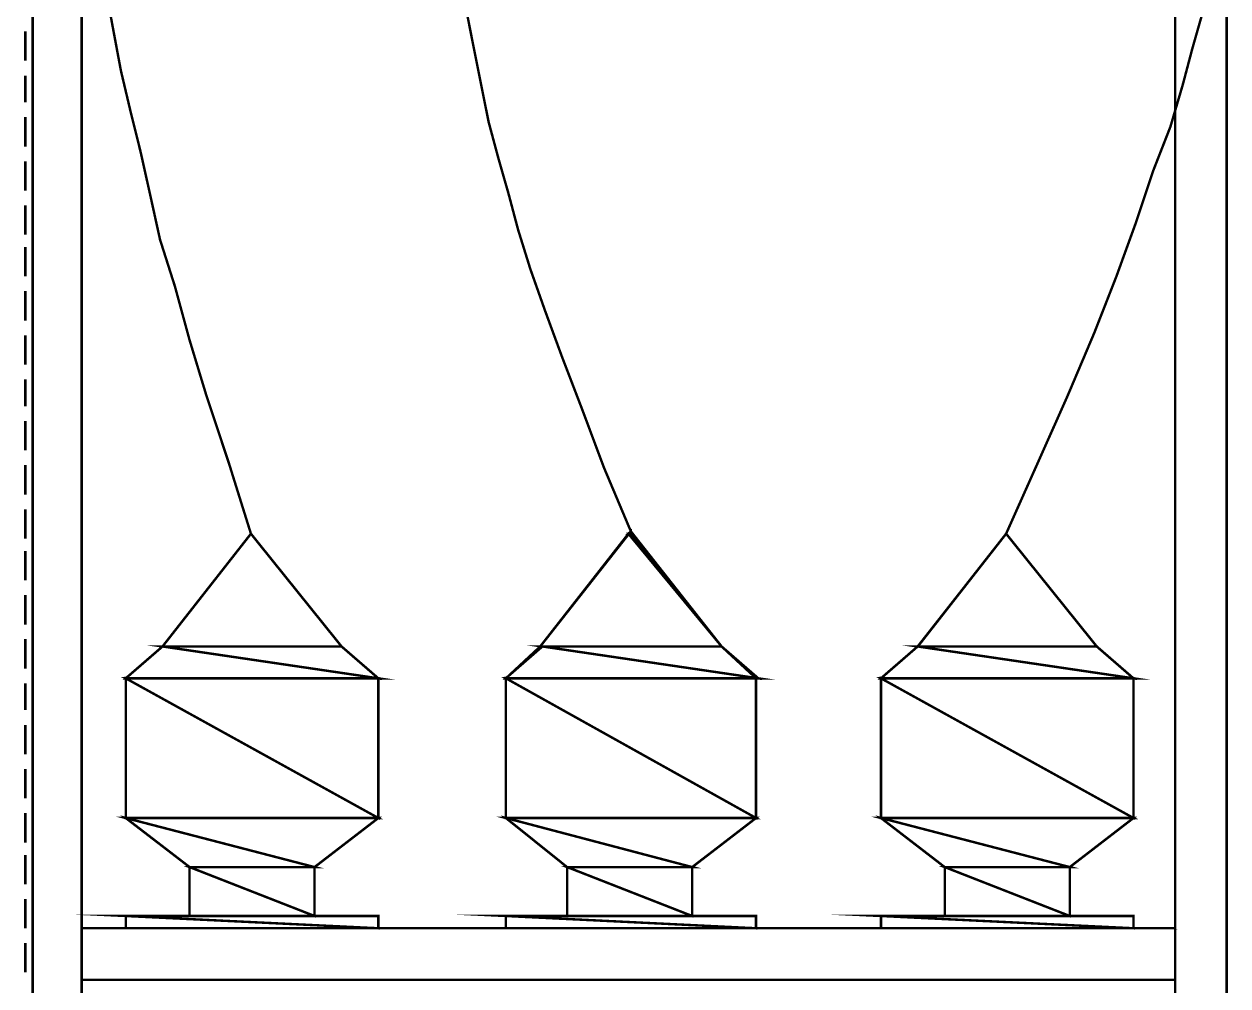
# Model space of a CAD drawing. Header units: metres. Extents: x -593 to 248, y 430 to 1024.
# Drawn here: x -415.2 to -394.37, y 874.8 to 891.44 of the extents above; entities that cross this region are included whole.
import ezdxf

# ---------------------------------------------------------------- set-up
doc = ezdxf.new("R2010")
doc.units = ezdxf.units.M
doc.header["$MEASUREMENT"] = 0
for name, color, linetype in [('C00-00-00-BLACK', 7, 'Continuous'), ('C00-FF-00', 3, 'Continuous'), ('C93-95-97', 253, 'Continuous'), ('CFF-00-00', 1, 'Continuous')]:
    doc.layers.add(name, color=color, linetype=linetype)

msp = doc.modelspace()

# ---------------------------------------------------------------- linework, layer by layer
at = {"layer": 'C00-00-00-BLACK', "const_width": 0.0423}
for points in [[(-415.05, 892.626), (-415.05, 868.169)], [(-414.201, 892.626), (-414.201, 868.169)], [(-395.286, 892.626), (-395.286, 868.169)], [(-394.396, 892.626), (-394.396, 868.169)], [(-412.335, 876.857), (-413.439, 877.706), (-413.439, 880.122), (-412.803, 880.673), (-411.274, 882.623), (-409.706, 880.673), (-409.07, 880.122), (-409.07, 877.706), (-410.173, 876.857)], [(-405.805, 876.857), (-406.863, 877.706), (-406.863, 880.122), (-406.27, 880.673), (-404.702, 882.664), (-403.132, 880.673), (-402.537, 880.122), (-402.537, 877.706), (-403.641, 876.857)], [(-399.273, 876.857), (-400.376, 877.706), (-400.376, 880.122), (-399.741, 880.673), (-398.211, 882.623), (-396.643, 880.673), (-396.008, 880.122), (-396.008, 877.706), (-397.11, 876.857)], [(-409.706, 880.673), (-412.803, 880.673)], [(-403.132, 880.673), (-406.27, 880.673)], [(-396.643, 880.673), (-399.738, 880.673)], [(-409.07, 880.122), (-413.439, 880.122)], [(-402.537, 880.122), (-406.863, 880.122)], [(-396.008, 880.122), (-400.376, 880.122)], [(-410.173, 876.011), (-410.173, 876.857), (-412.335, 876.857), (-412.335, 876.011)], [(-403.641, 876.011), (-403.641, 876.857), (-405.805, 876.857), (-405.805, 876.011)], [(-397.11, 876.011), (-397.11, 876.857), (-399.273, 876.857), (-399.273, 876.011)], [(-409.07, 875.799), (-409.07, 876.011), (-413.439, 876.011), (-413.439, 875.799)], [(-402.537, 875.799), (-402.537, 876.011), (-406.863, 876.011), (-406.863, 875.799)], [(-396.008, 875.799), (-396.008, 876.011), (-400.376, 876.011), (-400.376, 875.799)], [(-395.286, 875.799), (-414.201, 875.799)], [(-395.286, 874.907), (-414.201, 874.907)]]:
    msp.add_lwpolyline(points, dxfattribs=at)
at = {"layer": 'C00-FF-00', "const_width": 0.0423}
for points in [[(-415.177, 891.312), (-415.177, 890.803)], [(-415.177, 890.549), (-415.177, 890.084)], [(-415.177, 889.83), (-415.177, 889.319)], [(-415.177, 889.065), (-415.177, 888.557)], [(-415.177, 888.303), (-415.177, 887.795)], [(-415.177, 887.584), (-415.177, 887.073)], [(-415.177, 886.819), (-415.177, 886.311)], [(-415.177, 886.057), (-415.177, 885.549)], [(-415.177, 885.292), (-415.177, 884.826)], [(-415.177, 884.573), (-415.177, 884.064)], [(-415.177, 883.811), (-415.177, 883.3)], [(-415.177, 883.046), (-415.177, 882.537)], [(-415.177, 882.327), (-415.177, 881.818)], [(-415.177, 881.565), (-415.177, 881.053)], [(-415.177, 880.8), (-415.177, 880.291)], [(-415.177, 880.037), (-415.177, 879.572)], [(-415.177, 879.316), (-415.177, 878.807)], [(-415.177, 878.553), (-415.177, 878.045)], [(-415.177, 877.791), (-415.177, 877.28)], [(-415.177, 877.069), (-415.177, 876.561)], [(-415.177, 876.307), (-415.177, 875.799)], [(-415.177, 875.545), (-415.177, 875.034)]]:
    msp.add_lwpolyline(points, dxfattribs=at)
at = {"layer": 'C93-95-97', "const_width": 0.0423}
for points in [[(-404.702, 882.664), (-404.702, 882.623), (-404.745, 882.623), (-404.702, 882.664)], [(-411.274, 882.623), (-409.706, 880.673), (-412.803, 880.673), (-411.274, 882.623)], [(-404.745, 882.623), (-403.132, 880.673), (-406.27, 880.673), (-404.745, 882.623)], [(-404.702, 882.623), (-404.745, 882.623), (-403.132, 880.673), (-404.702, 882.623)], [(-398.211, 882.623), (-396.643, 880.673), (-399.738, 880.673), (-398.211, 882.623)], [(-412.803, 880.673), (-409.07, 880.122), (-413.439, 880.122), (-412.803, 880.673)], [(-409.706, 880.673), (-412.803, 880.673), (-409.07, 880.122), (-409.706, 880.673)], [(-406.232, 880.673), (-402.497, 880.122), (-406.865, 880.122), (-406.232, 880.673)], [(-403.132, 880.673), (-406.232, 880.673), (-402.497, 880.122), (-403.132, 880.673)], [(-399.741, 880.673), (-396.008, 880.122), (-400.376, 880.122), (-399.741, 880.673)], [(-396.643, 880.673), (-399.741, 880.673), (-396.008, 880.122), (-396.643, 880.673)], [(-409.07, 880.122), (-413.439, 880.122), (-409.07, 877.706), (-409.07, 880.122)], [(-413.439, 880.122), (-409.07, 877.706), (-413.439, 877.706), (-413.439, 880.122)], [(-402.537, 880.122), (-406.863, 880.122), (-402.537, 877.706), (-402.537, 880.122)], [(-406.863, 880.122), (-402.537, 877.706), (-406.863, 877.706), (-406.863, 880.122)], [(-396.008, 880.122), (-400.376, 880.122), (-396.008, 877.706), (-396.008, 880.122)], [(-400.376, 880.122), (-396.008, 877.706), (-400.376, 877.706), (-400.376, 880.122)], [(-409.07, 877.706), (-413.439, 877.706), (-410.173, 876.857), (-409.07, 877.706)], [(-413.439, 877.706), (-410.173, 876.857), (-412.335, 876.857), (-413.439, 877.706)], [(-402.537, 877.706), (-406.863, 877.706), (-403.641, 876.857), (-402.537, 877.706)], [(-406.863, 877.706), (-403.641, 876.857), (-405.805, 876.857), (-406.863, 877.706)], [(-396.008, 877.706), (-400.376, 877.706), (-397.11, 876.857), (-396.008, 877.706)], [(-400.376, 877.706), (-397.11, 876.857), (-399.273, 876.857), (-400.376, 877.706)], [(-410.173, 876.857), (-412.335, 876.857), (-410.173, 876.011), (-410.173, 876.857)], [(-412.335, 876.857), (-410.173, 876.011), (-412.335, 876.011), (-412.335, 876.857)], [(-403.641, 876.857), (-405.803, 876.857), (-403.641, 876.011), (-403.641, 876.857)], [(-405.803, 876.857), (-403.641, 876.011), (-405.803, 876.011), (-405.803, 876.857)], [(-397.11, 876.857), (-399.273, 876.857), (-397.11, 876.011), (-397.11, 876.857)], [(-399.273, 876.857), (-397.11, 876.011), (-399.273, 876.011), (-399.273, 876.857)], [(-409.07, 876.011), (-413.439, 876.011), (-409.07, 875.799), (-409.07, 876.011)], [(-413.439, 876.011), (-409.07, 875.799), (-413.439, 875.799), (-413.439, 876.011)], [(-402.537, 876.011), (-406.863, 876.011), (-402.537, 875.799), (-402.537, 876.011)], [(-406.863, 876.011), (-402.537, 875.799), (-406.863, 875.799), (-406.863, 876.011)], [(-396.008, 876.011), (-400.376, 876.011), (-396.008, 875.799), (-396.008, 876.011)], [(-400.376, 876.011), (-396.008, 875.799), (-400.376, 875.799), (-400.376, 876.011)]]:
    msp.add_lwpolyline(points, close=True, dxfattribs=at)
at = {"layer": 'C93-95-97'}
for points in [[(-411.274, 882.623), (-409.706, 880.673), (-412.803, 880.673), (-411.274, 882.623)], [(-404.745, 882.623), (-403.132, 880.673), (-406.27, 880.673), (-404.745, 882.623)], [(-404.702, 882.664), (-404.702, 882.623), (-404.745, 882.623), (-404.702, 882.664)], [(-404.702, 882.623), (-404.745, 882.623), (-403.132, 880.673), (-404.702, 882.623)], [(-398.211, 882.623), (-396.643, 880.673), (-399.738, 880.673), (-398.211, 882.623)], [(-412.803, 880.673), (-409.07, 880.122), (-413.439, 880.122), (-412.803, 880.673)], [(-409.706, 880.673), (-412.803, 880.673), (-409.07, 880.122), (-409.706, 880.673)], [(-406.232, 880.673), (-402.497, 880.122), (-406.865, 880.122), (-406.232, 880.673)], [(-403.132, 880.673), (-406.232, 880.673), (-402.497, 880.122), (-403.132, 880.673)], [(-399.741, 880.673), (-396.008, 880.122), (-400.376, 880.122), (-399.741, 880.673)], [(-396.643, 880.673), (-399.741, 880.673), (-396.008, 880.122), (-396.643, 880.673)], [(-409.07, 880.122), (-413.439, 880.122), (-409.07, 877.706), (-409.07, 880.122)], [(-413.439, 880.122), (-409.07, 877.706), (-413.439, 877.706), (-413.439, 880.122)], [(-402.537, 880.122), (-406.863, 880.122), (-402.537, 877.706), (-402.537, 880.122)], [(-406.863, 880.122), (-402.537, 877.706), (-406.863, 877.706), (-406.863, 880.122)], [(-396.008, 880.122), (-400.376, 880.122), (-396.008, 877.706), (-396.008, 880.122)], [(-400.376, 880.122), (-396.008, 877.706), (-400.376, 877.706), (-400.376, 880.122)], [(-409.07, 877.706), (-413.439, 877.706), (-410.173, 876.857), (-409.07, 877.706)], [(-413.439, 877.706), (-410.173, 876.857), (-412.335, 876.857), (-413.439, 877.706)], [(-402.537, 877.706), (-406.863, 877.706), (-403.641, 876.857), (-402.537, 877.706)], [(-406.863, 877.706), (-403.641, 876.857), (-405.805, 876.857), (-406.863, 877.706)], [(-396.008, 877.706), (-400.376, 877.706), (-397.11, 876.857), (-396.008, 877.706)], [(-400.376, 877.706), (-397.11, 876.857), (-399.273, 876.857), (-400.376, 877.706)], [(-410.173, 876.857), (-412.335, 876.857), (-410.173, 876.011), (-410.173, 876.857)], [(-412.335, 876.857), (-410.173, 876.011), (-412.335, 876.011), (-412.335, 876.857)], [(-403.641, 876.857), (-405.803, 876.857), (-403.641, 876.011), (-403.641, 876.857)], [(-405.803, 876.857), (-403.641, 876.011), (-405.803, 876.011), (-405.803, 876.857)], [(-397.11, 876.857), (-399.273, 876.857), (-397.11, 876.011), (-397.11, 876.857)], [(-399.273, 876.857), (-397.11, 876.011), (-399.273, 876.011), (-399.273, 876.857)], [(-409.07, 876.011), (-413.439, 876.011), (-409.07, 875.799), (-409.07, 876.011)], [(-413.439, 876.011), (-409.07, 875.799), (-413.439, 875.799), (-413.439, 876.011)], [(-402.537, 876.011), (-406.863, 876.011), (-402.537, 875.799), (-402.537, 876.011)], [(-406.863, 876.011), (-402.537, 875.799), (-406.863, 875.799), (-406.863, 876.011)], [(-396.008, 876.011), (-400.376, 876.011), (-396.008, 875.799), (-396.008, 876.011)], [(-400.376, 876.011), (-396.008, 875.799), (-400.376, 875.799), (-400.376, 876.011)]]:
    msp.add_lwpolyline(points, close=True, dxfattribs=at)
at = {"layer": 'CFF-00-00', "const_width": 0.0423}
for points in [[(-411.274, 882.623), (-411.658, 883.853), (-412.039, 884.996), (-412.335, 885.972), (-412.589, 886.903), (-412.846, 887.71), (-413.014, 888.473), (-413.184, 889.235), (-413.353, 889.914), (-413.523, 890.633), (-413.65, 891.312), (-413.776, 891.991)], [(-404.702, 882.664), (-405.168, 883.768), (-405.548, 884.784), (-405.89, 885.675), (-406.186, 886.48), (-406.44, 887.199), (-406.652, 887.88), (-406.821, 888.515), (-406.991, 889.108), (-407.162, 889.744), (-407.29, 890.38), (-407.417, 891.015), (-407.543, 891.653)], [(-398.211, 882.623), (-397.662, 883.853), (-397.153, 884.996), (-396.685, 886.1), (-396.304, 887.073), (-395.965, 888.007), (-395.669, 888.896), (-395.37, 889.661), (-395.158, 890.38), (-394.99, 891.015), (-394.82, 891.61)]]:
    msp.add_lwpolyline(points, dxfattribs=at)

doc.saveas('drawing.dxf')
